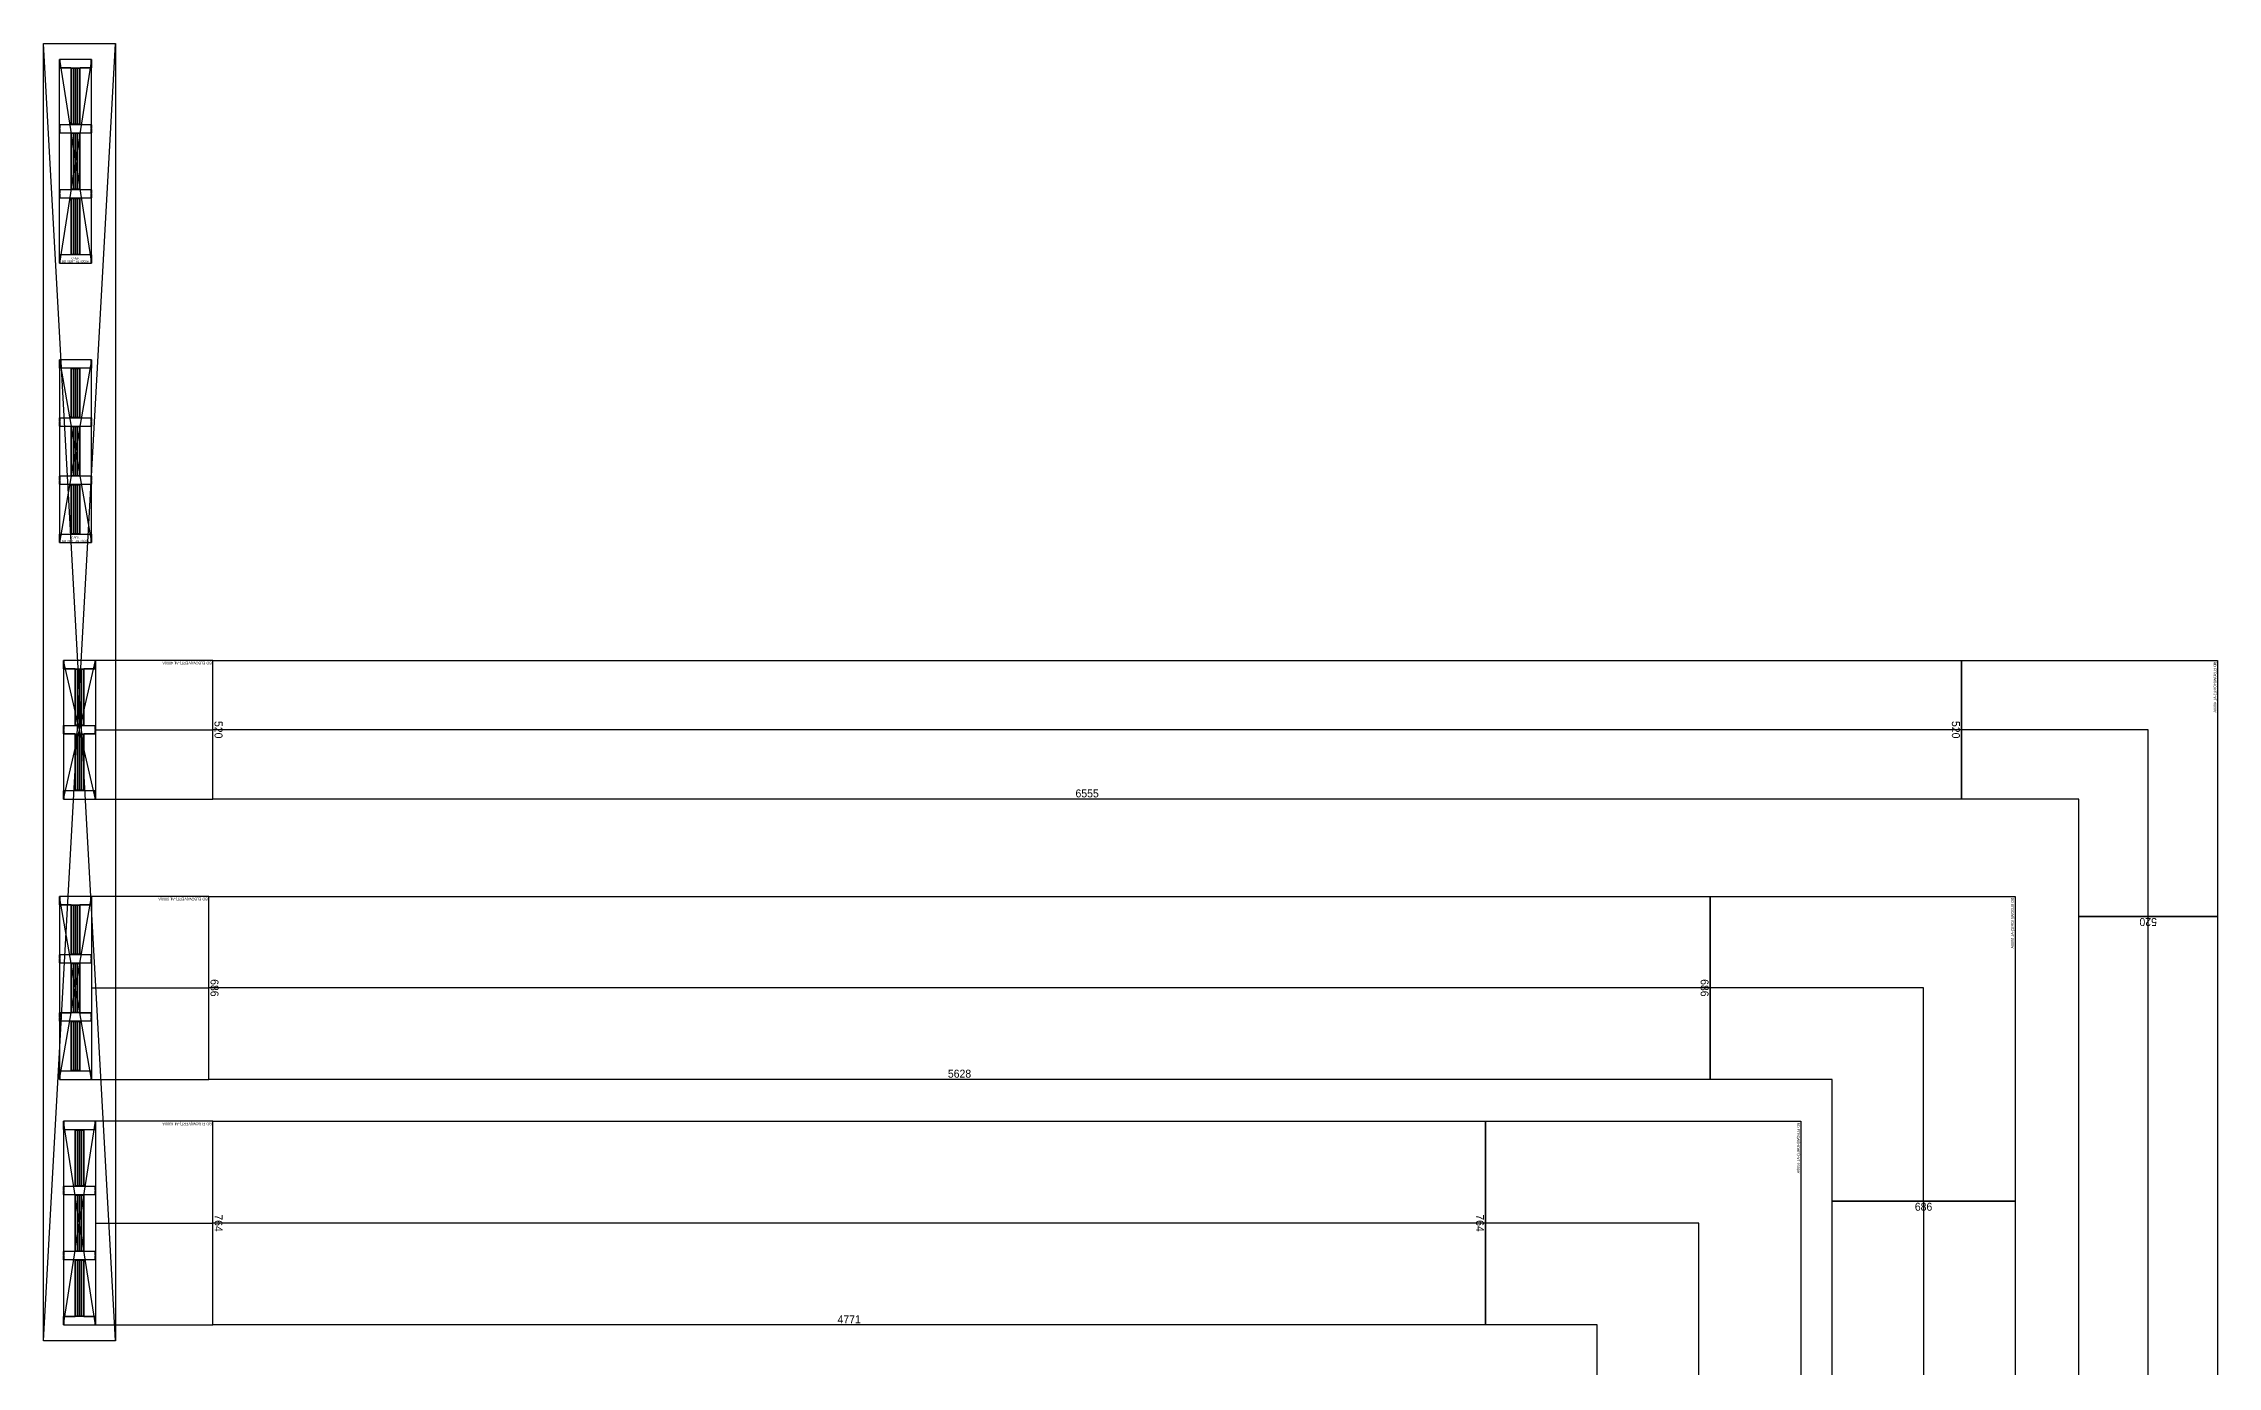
# Model space of a CAD drawing. Header units: millimetres. Extents: x 84228 to 374549, y -351975 to 847575.
# Drawn here: x 93104 to 101254, y 486030 to 490992 of the extents above; entities that cross this region are included whole.
import ezdxf
from ezdxf.enums import TextEntityAlignment as Align

# ---------------------------------------------------------------- set-up
doc = ezdxf.new("R2010")
doc.units = ezdxf.units.MM
doc.header["$LTSCALE"] = 150
doc.layers.get('Defpoints').update_dxf_attribs({"color": 150})
for name, color, linetype in [('-----00 SLAB OPEN-REV', 221, 'Continuous'), ('-----27 Bus Duct_LV_380-220V_IT BACK UP', 2, 'Continuous'), ('-----27 Bus Duct_LV_380-220V_LOAD BANK', 7, 'Continuous'), ('-----27 Bus Duct_LV_380-220V_UT', 41, 'Continuous'), ('-----27 Bus Duct_LV_380-220V_UT B', 71, 'Continuous')]:
    doc.layers.add(name, color=color, linetype=linetype)
doc.styles.add('ELEC', font='Dotum.ttf')
doc.styles.get("Standard").update_dxf_attribs({"font": 'Dotum.ttf'})
doc.dimstyles.new('전기통신참고용-치수', dxfattribs={"dimscale": 15, "dimtxt": 2, "dimasz": 0, "dimexe": 0, "dimexo": 0, "dimgap": 0.4, "dimtad": 4, "dimdec": 0, "dimzin": 0, "dimdsep": 46, "dimtxsty": 'Standard', "dimblk": 'NONE', "dimcen": 0, "dimse1": 1, "dimse2": 1, "dimsd1": 1, "dimsd2": 1, "dimclrd": 8, "dimclre": 8, "dimclrt": 8, "dimadec": 0, "dimazin": 0, "dimtfac": 1, "dimtdec": 0, "dimtix": 1, "dimtmove": 2, "dimatfit": 0, "dimldrblk": 'NONE', "dimfxl": 2, "dimtolj": 1, "dimtzin": 0, "dimarcsym": 0})

# ---------------------------------------------------------------- blocks, each defined once
blk = doc.blocks.new('*D344')
at = {"layer": 'Defpoints', "color": 0, "transparency": 16777216}
for p in [(0, 8428), (686, 8428), (686, 8428)]:
    blk.add_point(p, dxfattribs=at)
at = {"color": 0, "transparency": 16777216, "insert": (343, 8407), "char_height": 30, "attachment_point": 5}
blk.add_mtext('\\A1;{\\C0;686}', dxfattribs=at)
blk = doc.blocks.new('_None')
blk = doc.blocks.new('*D345')
at = {"layer": 'Defpoints', "color": 0, "transparency": 16777216}
for p in [(686, 8428), (686, 8428), (686, 2800)]:
    blk.add_point(p, dxfattribs=at)
at = {"color": 0, "transparency": 16777216, "insert": (665, 5614), "char_height": 30, "attachment_point": 5, "rotation": 90}
blk.add_mtext('\\A1;{\\C0;5628}', dxfattribs=at)
blk = doc.blocks.new('*D346')
at = {"layer": 'Defpoints', "color": 0, "transparency": 16777216}
for p in [(0, 2800), (686, 2800), (686, 2800)]:
    blk.add_point(p, dxfattribs=at)
at = {"color": 0, "transparency": 16777216, "insert": (343, 2821), "char_height": 30, "attachment_point": 5}
blk.add_mtext('\\A1;{\\C0;686}', dxfattribs=at)
blk = doc.blocks.new('*U69')
at = {"color": 1}
for p, q in [((340, 343), (220, -343)), ((220, 343), (340, -343))]:
    blk.add_line(p, q, dxfattribs=at)
at = {"color": 0}
blk.add_lwpolyline([(-220, -343), (220, -343), (220, 343), (-220, 343)], close=True, dxfattribs=at)
blk.add_lwpolyline([(220, -343), (340, -343), (340, 343), (220, 343)], dxfattribs=at)
at = {"color": 1}
for points in [[(220, 123, -0.4142136), (222, 125), (262.8, 125, 0.4142136), (263.8, 126), (263.8, 310, 0.4142136), (262.8, 311), (222, 311, -0.4142136), (220, 313), (220, 343, -0.4142136), (221, 342), (221, 313, 0.4142136), (222, 312), (338, 312, 0.4142136), (339, 313), (339, 342, -0.4142136), (340, 343), (340, 313, -0.4142136), (338, 311), (297.2, 311, 0.4142136), (296.2, 310), (296.2, 126, 0.4142136), (297.2, 125), (338, 125, -0.4142136), (340, 123), (340, 111, -0.4142136), (339, 112), (339, 123, 0.4142136), (338, 124), (222, 124, 0.4142136), (221, 123), (221, 112, -0.4142136), (220, 111), (220, 111), (220, 111), (220, 111)], [(264.8, 126), (264.8, 310, -0.4142136), (265.8, 311), (294.2, 311, -0.4142136), (295.2, 310), (295.2, 126, -0.4142136), (294.2, 125), (265.8, 125, -0.4142136)], [(265.8, 127), (265.8, 309, -0.4142136), (266.8, 310), (271.15, 310, -0.4142136), (272.15, 309), (272.15, 127, -0.4142136), (271.15, 126), (266.8, 126, -0.4142136)], [(273.15, 127), (273.15, 309, -0.4142136), (274.15, 310), (278.5, 310, -0.4142136), (279.5, 309), (279.5, 127, -0.4142136), (278.5, 126), (274.15, 126, -0.4142136)], [(280.5, 127), (280.5, 309, -0.4142136), (281.5, 310), (285.85, 310, -0.4142136), (286.85, 309), (286.85, 127, -0.4142136), (285.85, 126), (281.5, 126, -0.4142136)], [(287.85, 127), (287.85, 309, -0.4142136), (288.85, 310), (293.2, 310, -0.4142136), (294.2, 309), (294.2, 127, -0.4142136), (293.2, 126), (288.85, 126, -0.4142136)], [(220, -95, -0.4142136), (222, -93), (262.8, -93, 0.4142136), (263.8, -92), (263.8, 92, 0.4142136), (262.8, 93), (222, 93, -0.4142136), (220, 95), (220, 109, -0.4142136), (221, 108), (221, 95, 0.4142136), (222, 94), (338, 94, 0.4142136), (339, 95), (339, 108, -0.4142136), (340, 109), (340, 95, -0.4142136), (338, 93), (297.2, 93, 0.4142136), (296.2, 92), (296.2, -92, 0.4142136), (297.2, -93), (338, -93, -0.4142136), (340, -95), (340, -108, -0.4142136), (339, -107), (339, -95, 0.4142136), (338, -94), (222, -94, 0.4142136), (221, -95), (221, -107, -0.4142136), (220, -108), (220, -108), (220, -108), (220, -108)], [(264.8, -92), (264.8, 92, -0.4142136), (265.8, 93), (294.2, 93, -0.4142136), (295.2, 92), (295.2, -92, -0.4142136), (294.2, -93), (265.8, -93, -0.4142136)], [(265.8, -91), (265.8, 91, -0.4142136), (266.8, 92), (271.15, 92, -0.4142136), (272.15, 91), (272.15, -91, -0.4142136), (271.15, -92), (266.8, -92, -0.4142136)], [(273.15, -91), (273.15, 91, -0.4142136), (274.15, 92), (278.5, 92, -0.4142136), (279.5, 91), (279.5, -91, -0.4142136), (278.5, -92), (274.15, -92, -0.4142136)], [(280.5, -91), (280.5, 91, -0.4142136), (281.5, 92), (285.85, 92, -0.4142136), (286.85, 91), (286.85, -91, -0.4142136), (285.85, -92), (281.5, -92, -0.4142136)], [(287.85, -91), (287.85, 91, -0.4142136), (288.85, 92), (293.2, 92, -0.4142136), (294.2, 91), (294.2, -91, -0.4142136), (293.2, -92), (288.85, -92, -0.4142136)], [(220, -313, -0.4142136), (222, -311), (262.8, -311, 0.4142136), (263.8, -310), (263.8, -126, 0.4142136), (262.8, -125), (222, -125, -0.4142136), (220, -123), (220, -110, -0.4142136), (221, -111), (221, -123, 0.4142136), (222, -124), (338, -124, 0.4142136), (339, -123), (339, -111, -0.4142136), (340, -110), (340, -123, -0.4142136), (338, -125), (297.2, -125, 0.4142136), (296.2, -126), (296.2, -310, 0.4142136), (297.2, -311), (338, -311, -0.4142136), (340, -313), (340, -343, -0.4142136), (339, -342), (339, -313, 0.4142136), (338, -312), (222, -312, 0.4142136), (221, -313), (221, -342, -0.4142136), (220, -343), (220, -343), (220, -343), (220, -343)], [(264.8, -310), (264.8, -126, -0.4142136), (265.8, -125), (294.2, -125, -0.4142136), (295.2, -126), (295.2, -310, -0.4142136), (294.2, -311), (265.8, -311, -0.4142136)], [(265.8, -309), (265.8, -127, -0.4142136), (266.8, -126), (271.15, -126, -0.4142136), (272.15, -127), (272.15, -309, -0.4142136), (271.15, -310), (266.8, -310, -0.4142136)], [(273.15, -309), (273.15, -127, -0.4142136), (274.15, -126), (278.5, -126, -0.4142136), (279.5, -127), (279.5, -309, -0.4142136), (278.5, -310), (274.15, -310, -0.4142136)], [(280.5, -309), (280.5, -127, -0.4142136), (281.5, -126), (285.85, -126, -0.4142136), (286.85, -127), (286.85, -309, -0.4142136), (285.85, -310), (281.5, -310, -0.4142136)], [(287.85, -309), (287.85, -127, -0.4142136), (288.85, -126), (293.2, -126, -0.4142136), (294.2, -127), (294.2, -309, -0.4142136), (293.2, -310), (288.85, -310, -0.4142136)]]:
    blk.add_lwpolyline(points, format="xyb", close=True, dxfattribs=at)
blk.add_lwpolyline([(220, 0), (-220, 0)], dxfattribs=at)
at = {"color": 0, "style": 'ELEC'}
blk.add_text('BD ELBOW(VERT)-AL 5000A', height=10, dxfattribs=at).set_placement((-215, -333), align=Align.MIDDLE_LEFT)
blk = doc.blocks.new('*U22')
at = {"color": 1}
for p, q in [((340, 260), (220, -260)), ((220, 260), (340, -260))]:
    blk.add_line(p, q, dxfattribs=at)
at = {"color": 0}
blk.add_lwpolyline([(-220, -260), (220, -260), (220, 260), (-220, 260)], close=True, dxfattribs=at)
blk.add_lwpolyline([(220, -260), (340, -260), (340, 260), (220, 260)], dxfattribs=at)
at = {"color": 1}
for points in [[(220, 14, -0.4142136), (222, 16), (262.8, 16, 0.4142136), (263.8, 17), (263.8, 227, 0.4142136), (262.8, 228), (222, 228, -0.4142136), (220, 230), (220, 260, -0.4142136), (221, 259), (221, 230, 0.4142136), (222, 229), (338, 229, 0.4142136), (339, 230), (339, 259, -0.4142136), (340, 260), (340, 230, -0.4142136), (338, 228), (297.2, 228, 0.4142136), (296.2, 227), (296.2, 17, 0.4142136), (297.2, 16), (338, 16, -0.4142136), (340, 14), (340, 2, -0.4142136), (339, 3), (339, 14, 0.4142136), (338, 15), (222, 15, 0.4142136), (221, 14), (221, 3, -0.4142136), (220, 2), (220, 2), (220, 2), (220, 2)], [(264.8, 17), (264.8, 227, -0.4142136), (265.8, 228), (294.2, 228, -0.4142136), (295.2, 227), (295.2, 17, -0.4142136), (294.2, 16), (265.8, 16, -0.4142136)], [(265.8, 18), (265.8, 226, -0.4142136), (266.8, 227), (271.15, 227, -0.4142136), (272.15, 226), (272.15, 18, -0.4142136), (271.15, 17), (266.8, 17, -0.4142136)], [(273.15, 18), (273.15, 226, -0.4142136), (274.15, 227), (278.5, 227, -0.4142136), (279.5, 226), (279.5, 18, -0.4142136), (278.5, 17), (274.15, 17, -0.4142136)], [(280.5, 18), (280.5, 226, -0.4142136), (281.5, 227), (285.85, 227, -0.4142136), (286.85, 226), (286.85, 18, -0.4142136), (285.85, 17), (281.5, 17, -0.4142136)], [(287.85, 18), (287.85, 226, -0.4142136), (288.85, 227), (293.2, 227, -0.4142136), (294.2, 226), (294.2, 18, -0.4142136), (293.2, 17), (288.85, 17, -0.4142136)], [(220, -230, -0.4142136), (222, -228), (262.8, -228, 0.4142136), (263.8, -227), (263.8, -17, 0.4142136), (262.8, -16), (222, -16, -0.4142136), (220, -14), (220, 0, -0.4142136), (221, -1), (221, -14, 0.4142136), (222, -15), (338, -15, 0.4142136), (339, -14), (339, -1, -0.4142136), (340, 0), (340, -14, -0.4142136), (338, -16), (297.2, -16, 0.4142136), (296.2, -17), (296.2, -227, 0.4142136), (297.2, -228), (338, -228, -0.4142136), (340, -230), (340, -260, -0.4142136), (339, -259), (339, -230, 0.4142136), (338, -229), (222, -229, 0.4142136), (221, -230), (221, -259, -0.4142136), (220, -260), (220, -260), (220, -260), (220, -260)], [(264.8, -227), (264.8, -17, -0.4142136), (265.8, -16), (294.2, -16, -0.4142136), (295.2, -17), (295.2, -227, -0.4142136), (294.2, -228), (265.8, -228, -0.4142136)], [(265.8, -226), (265.8, -18, -0.4142136), (266.8, -17), (271.15, -17, -0.4142136), (272.15, -18), (272.15, -226, -0.4142136), (271.15, -227), (266.8, -227, -0.4142136)], [(273.15, -226), (273.15, -18, -0.4142136), (274.15, -17), (278.5, -17, -0.4142136), (279.5, -18), (279.5, -226, -0.4142136), (278.5, -227), (274.15, -227, -0.4142136)], [(280.5, -226), (280.5, -18, -0.4142136), (281.5, -17), (285.85, -17, -0.4142136), (286.85, -18), (286.85, -226, -0.4142136), (285.85, -227), (281.5, -227, -0.4142136)], [(287.85, -226), (287.85, -18, -0.4142136), (288.85, -17), (293.2, -17, -0.4142136), (294.2, -18), (294.2, -226, -0.4142136), (293.2, -227), (288.85, -227, -0.4142136)]]:
    blk.add_lwpolyline(points, format="xyb", close=True, dxfattribs=at)
blk.add_lwpolyline([(220, 0), (-220, 0)], dxfattribs=at)
at = {"color": 0, "style": 'ELEC'}
blk.add_text('BD ELBOW(VERT)-AL 4000A', height=10, dxfattribs=at).set_placement((-215, -250), align=Align.MIDDLE_LEFT)
blk = doc.blocks.new('*D89')
at = {"layer": 'Defpoints', "color": 0, "transparency": 16777216}
for p in [(0, 9994.8), (520, 9994.8), (520, 9994.8)]:
    blk.add_point(p, dxfattribs=at)
at = {"color": 0, "transparency": 16777216, "insert": (260, 9973.8), "char_height": 30, "attachment_point": 5}
blk.add_mtext('\\A1;{\\C0;520}', dxfattribs=at)
blk = doc.blocks.new('*D90')
at = {"layer": 'Defpoints', "color": 0, "transparency": 16777216}
for p in [(520, 9994.8), (520, 9994.8), (520, 3439.8)]:
    blk.add_point(p, dxfattribs=at)
at = {"color": 0, "transparency": 16777216, "insert": (499, 6717.3), "char_height": 30, "attachment_point": 5, "rotation": 90}
blk.add_mtext('\\A1;{\\C0;6555}', dxfattribs=at)
blk = doc.blocks.new('*D91')
at = {"layer": 'Defpoints', "color": 0, "transparency": 16777216}
for p in [(0, 3439.8), (520, 3439.8), (520, 3439.8)]:
    blk.add_point(p, dxfattribs=at)
at = {"color": 0, "transparency": 16777216, "insert": (260, 3460.9), "char_height": 30, "attachment_point": 5}
blk.add_mtext('\\A1;{\\C0;520}', dxfattribs=at)
blk = doc.blocks.new('*D81')
at = {"layer": 'Defpoints', "color": 0, "transparency": 16777216}
for p in [(0, 8210.8), (764, 8210.8), (764, 8210.8)]:
    blk.add_point(p, dxfattribs=at)
at = {"color": 0, "transparency": 16777216, "insert": (382, 8189.8), "char_height": 30, "attachment_point": 5}
blk.add_mtext('\\A1;{\\C0;764}', dxfattribs=at)
blk = doc.blocks.new('*D82')
at = {"layer": 'Defpoints', "color": 0, "transparency": 16777216}
for p in [(764, 8210.8), (764, 8210.8), (764, 3439.8)]:
    blk.add_point(p, dxfattribs=at)
at = {"color": 0, "transparency": 16777216, "insert": (743, 5825.3), "char_height": 30, "attachment_point": 5, "rotation": 90}
blk.add_mtext('\\A1;{\\C0;4771}', dxfattribs=at)
blk = doc.blocks.new('*D83')
at = {"layer": 'Defpoints', "color": 0, "transparency": 16777216}
for p in [(0, 3439.8), (764, 3439.8), (764, 3439.8)]:
    blk.add_point(p, dxfattribs=at)
at = {"color": 0, "transparency": 16777216, "insert": (382, 3460.9), "char_height": 30, "attachment_point": 5}
blk.add_mtext('\\A1;{\\C0;764}', dxfattribs=at)
blk = doc.blocks.new('*U74')
at = {"color": 0}
blk.add_lwpolyline([(-343, -343), (800, -343), (800, 343), (343, 343), (343, 800), (-343, 800)], close=True, dxfattribs=at)
at = {"color": 1}
blk.add_lwpolyline([(800, 0), (0, 0), (0, 800)], dxfattribs=at)
at = {"color": 0, "style": 'ELEC'}
blk.add_text('BD ELBOW(HORIZ)-AL 5000A', height=10, dxfattribs=at).set_placement((-338, -333), align=Align.MIDDLE_LEFT)
blk = doc.blocks.new('*U24')
at = {"color": 0}
blk.add_lwpolyline([(-260, -260), (700, -260), (700, 260), (260, 260), (260, 700), (-260, 700)], close=True, dxfattribs=at)
at = {"color": 1}
blk.add_lwpolyline([(700, 0), (0, 0), (0, 700)], dxfattribs=at)
at = {"color": 0, "style": 'ELEC'}
blk.add_text('BD ELBOW(HORIZ)-AL 4000A', height=10, dxfattribs=at).set_placement((-255, -250), align=Align.MIDDLE_LEFT)
blk = doc.blocks.new('*D85')
at = {"layer": 'Defpoints', "color": 0, "transparency": 16777216}
for p in [(0, 4887.5), (520, 4887.5), (520, 4887.5)]:
    blk.add_point(p, dxfattribs=at)
at = {"color": 0, "transparency": 16777216, "insert": (260, 4866.5), "char_height": 30, "attachment_point": 5}
blk.add_mtext('\\A1;{\\C0;520}', dxfattribs=at)
blk = doc.blocks.new('*D86')
at = {"layer": 'Defpoints', "color": 0, "transparency": 16777216}
for p in [(520, 4887.5), (520, 4887.5), (520, 1314.3)]:
    blk.add_point(p, dxfattribs=at)
at = {"color": 0, "transparency": 16777216, "insert": (499, 3100.9), "char_height": 30, "attachment_point": 5, "rotation": 90}
blk.add_mtext('\\A1;{\\C0;3573}', dxfattribs=at)
blk = doc.blocks.new('*D87')
at = {"layer": 'Defpoints', "color": 0, "transparency": 16777216}
for p in [(0, 1314.3), (520, 1314.3), (520, 1314.3)]:
    blk.add_point(p, dxfattribs=at)
at = {"color": 0, "transparency": 16777216, "insert": (260, 1335.3), "char_height": 30, "attachment_point": 5}
blk.add_mtext('\\A1;{\\C0;520}', dxfattribs=at)
blk = doc.blocks.new('*D348')
at = {"layer": 'Defpoints', "color": 0, "transparency": 16777216}
for p in [(0, 3512), (686, 3512), (686, 3512)]:
    blk.add_point(p, dxfattribs=at)
at = {"color": 0, "transparency": 16777216, "insert": (343, 3491), "char_height": 30, "attachment_point": 5}
blk.add_mtext('\\A1;{\\C0;686}', dxfattribs=at)
blk = doc.blocks.new('*D349')
at = {"layer": 'Defpoints', "color": 0, "transparency": 16777216}
for p in [(686, 3512), (686, 3512), (686, 265)]:
    blk.add_point(p, dxfattribs=at)
at = {"color": 0, "transparency": 16777216, "insert": (665, 1888.5), "char_height": 30, "attachment_point": 5, "rotation": 90}
blk.add_mtext('\\A1;{\\C0;3247}', dxfattribs=at)
blk = doc.blocks.new('*D350')
at = {"layer": 'Defpoints', "color": 0, "transparency": 16777216}
for p in [(0, 265), (686, 265), (686, 265)]:
    blk.add_point(p, dxfattribs=at)
at = {"color": 0, "transparency": 16777216, "insert": (343, 286), "char_height": 30, "attachment_point": 5}
blk.add_mtext('\\A1;{\\C0;686}', dxfattribs=at)
blk = doc.blocks.new('*U15')
at = {"color": 0}
blk.add_lwpolyline([(-382, -382), (800, -382), (800, 382), (382, 382), (382, 800), (-382, 800)], close=True, dxfattribs=at)
at = {"color": 1}
blk.add_lwpolyline([(800, 0), (0, 0), (0, 800)], dxfattribs=at)
at = {"color": 0, "style": 'ELEC'}
blk.add_text('BD ELBOW(HORIZ)-AL 6300A', height=10, dxfattribs=at).set_placement((-377, -372), align=Align.MIDDLE_LEFT)
blk = doc.blocks.new('*U105')
at = {"color": 0}
for p, q in [((60, 382), (-60, -382)), ((-60, 382), (60, -382))]:
    blk.add_line(p, q, dxfattribs=at)
for points in [[(-60, -382), (60, -382), (60, 382), (-60, 382)], [(-60, -382), (-60, 382)]]:
    blk.add_lwpolyline(points, dxfattribs=at)
for points in [[(-60, 136, -0.4142136), (-58, 138), (-17.2, 138, 0.4142136), (-16.2, 139), (-16.2, 349, 0.4142136), (-17.2, 350), (-58, 350, -0.4142136), (-60, 352), (-60, 382, -0.4142136), (-59, 381), (-59, 352, 0.4142136), (-58, 351), (58, 351, 0.4142136), (59, 352), (59, 381, -0.4142136), (60, 382), (60, 352, -0.4142136), (58, 350), (17.2, 350, 0.4142136), (16.2, 349), (16.2, 139, 0.4142136), (17.2, 138), (58, 138, -0.4142136), (60, 136), (60, 124, -0.4142136), (59, 125), (59, 136, 0.4142136), (58, 137), (-58, 137, 0.4142136), (-59, 136), (-59, 125, -0.4142136), (-60, 124), (-60, 124), (-60, 124), (-60, 124)], [(-15.2, 139), (-15.2, 349, -0.4142136), (-14.2, 350), (14.2, 350, -0.4142136), (15.2, 349), (15.2, 139, -0.4142136), (14.2, 138), (-14.2, 138, -0.4142136)], [(-14.2, 140), (-14.2, 348, -0.4142136), (-13.2, 349), (-8.85, 349, -0.4142136), (-7.85, 348), (-7.85, 140, -0.4142136), (-8.85, 139), (-13.2, 139, -0.4142136)], [(-6.85, 140), (-6.85, 348, -0.4142136), (-5.85, 349), (-1.5, 349, -0.4142136), (-0.5, 348), (-0.5, 140, -0.4142136), (-1.5, 139), (-5.85, 139, -0.4142136)], [(0.5, 140), (0.5, 348, -0.4142136), (1.5, 349), (5.85, 349, -0.4142136), (6.85, 348), (6.85, 140, -0.4142136), (5.85, 139), (1.5, 139, -0.4142136)], [(7.85, 140), (7.85, 348, -0.4142136), (8.85, 349), (13.2, 349, -0.4142136), (14.2, 348), (14.2, 140, -0.4142136), (13.2, 139), (8.85, 139, -0.4142136)], [(-60, -108, -0.4142136), (-58, -106), (-17.2, -106, 0.4142136), (-16.2, -105), (-16.2, 105, 0.4142136), (-17.2, 106), (-58, 106, -0.4142136), (-60, 108), (-60, 122, -0.4142136), (-59, 121), (-59, 108, 0.4142136), (-58, 107), (58, 107, 0.4142136), (59, 108), (59, 121, -0.4142136), (60, 122), (60, 108, -0.4142136), (58, 106), (17.2, 106, 0.4142136), (16.2, 105), (16.2, -105, 0.4142136), (17.2, -106), (58, -106, -0.4142136), (60, -108), (60, -121, -0.4142136), (59, -120), (59, -108, 0.4142136), (58, -107), (-58, -107, 0.4142136), (-59, -108), (-59, -120, -0.4142136), (-60, -121), (-60, -121), (-60, -121), (-60, -121)], [(-15.2, -105), (-15.2, 105, -0.4142136), (-14.2, 106), (14.2, 106, -0.4142136), (15.2, 105), (15.2, -105, -0.4142136), (14.2, -106), (-14.2, -106, -0.4142136)], [(-14.2, -104), (-14.2, 104, -0.4142136), (-13.2, 105), (-8.85, 105, -0.4142136), (-7.85, 104), (-7.85, -104, -0.4142136), (-8.85, -105), (-13.2, -105, -0.4142136)], [(-6.85, -104), (-6.85, 104, -0.4142136), (-5.85, 105), (-1.5, 105, -0.4142136), (-0.5, 104), (-0.5, -104, -0.4142136), (-1.5, -105), (-5.85, -105, -0.4142136)], [(0.5, -104), (0.5, 104, -0.4142136), (1.5, 105), (5.85, 105, -0.4142136), (6.85, 104), (6.85, -104, -0.4142136), (5.85, -105), (1.5, -105, -0.4142136)], [(7.85, -104), (7.85, 104, -0.4142136), (8.85, 105), (13.2, 105, -0.4142136), (14.2, 104), (14.2, -104, -0.4142136), (13.2, -105), (8.85, -105, -0.4142136)], [(-60, -352, -0.4142136), (-58, -350), (-17.2, -350, 0.4142136), (-16.2, -349), (-16.2, -139, 0.4142136), (-17.2, -138), (-58, -138, -0.4142136), (-60, -136), (-60, -123, -0.4142136), (-59, -124), (-59, -136, 0.4142136), (-58, -137), (58, -137, 0.4142136), (59, -136), (59, -124, -0.4142136), (60, -123), (60, -136, -0.4142136), (58, -138), (17.2, -138, 0.4142136), (16.2, -139), (16.2, -349, 0.4142136), (17.2, -350), (58, -350, -0.4142136), (60, -352), (60, -382, -0.4142136), (59, -381), (59, -352, 0.4142136), (58, -351), (-58, -351, 0.4142136), (-59, -352), (-59, -381, -0.4142136), (-60, -382), (-60, -382), (-60, -382), (-60, -382)], [(-15.2, -349), (-15.2, -139, -0.4142136), (-14.2, -138), (14.2, -138, -0.4142136), (15.2, -139), (15.2, -349, -0.4142136), (14.2, -350), (-14.2, -350, -0.4142136)], [(-14.2, -348), (-14.2, -140, -0.4142136), (-13.2, -139), (-8.85, -139, -0.4142136), (-7.85, -140), (-7.85, -348, -0.4142136), (-8.85, -349), (-13.2, -349, -0.4142136)], [(-6.85, -348), (-6.85, -140, -0.4142136), (-5.85, -139), (-1.5, -139, -0.4142136), (-0.5, -140), (-0.5, -348, -0.4142136), (-1.5, -349), (-5.85, -349, -0.4142136)], [(0.5, -348), (0.5, -140, -0.4142136), (1.5, -139), (5.85, -139, -0.4142136), (6.85, -140), (6.85, -348, -0.4142136), (5.85, -349), (1.5, -349, -0.4142136)], [(7.85, -348), (7.85, -140, -0.4142136), (8.85, -139), (13.2, -139, -0.4142136), (14.2, -140), (14.2, -348, -0.4142136), (13.2, -349), (8.85, -349, -0.4142136)]]:
    blk.add_lwpolyline(points, format="xyb", close=True, dxfattribs=at)
at = {"color": 0, "style": 'ELEC'}
for s, p in [('BD VERT-AL 6300A', (0, -382)), ('OPEN', (0, -370))]:
    blk.add_text(s, height=8, dxfattribs=at).set_placement(p, align=Align.BOTTOM_CENTER)
blk = doc.blocks.new('*U115')
at = {"color": 0}
for p, q in [((60, 343), (-60, -343)), ((-60, 343), (60, -343))]:
    blk.add_line(p, q, dxfattribs=at)
blk.add_lwpolyline([(-60, 343), (-60, -343), (60, -343), (60, 343)], close=True, dxfattribs=at)
for points in [[(-60, 123, -0.4142136), (-58, 125), (-17.2, 125, 0.4142136), (-16.2, 126), (-16.2, 310, 0.4142136), (-17.2, 311), (-58, 311, -0.4142136), (-60, 313), (-60, 343, -0.4142136), (-59, 342), (-59, 313, 0.4142136), (-58, 312), (58, 312, 0.4142136), (59, 313), (59, 342, -0.4142136), (60, 343), (60, 313, -0.4142136), (58, 311), (17.2, 311, 0.4142136), (16.2, 310), (16.2, 126, 0.4142136), (17.2, 125), (58, 125, -0.4142136), (60, 123), (60, 111, -0.4142136), (59, 112), (59, 123, 0.4142136), (58, 124), (-58, 124, 0.4142136), (-59, 123), (-59, 112, -0.4142136), (-60, 111), (-60, 111), (-60, 111), (-60, 111)], [(-15.2, 126), (-15.2, 310, -0.4142136), (-14.2, 311), (14.2, 311, -0.4142136), (15.2, 310), (15.2, 126, -0.4142136), (14.2, 125), (-14.2, 125, -0.4142136)], [(-14.2, 127), (-14.2, 309, -0.4142136), (-13.2, 310), (-8.85, 310, -0.4142136), (-7.85, 309), (-7.85, 127, -0.4142136), (-8.85, 126), (-13.2, 126, -0.4142136)], [(-6.85, 127), (-6.85, 309, -0.4142136), (-5.85, 310), (-1.5, 310, -0.4142136), (-0.5, 309), (-0.5, 127, -0.4142136), (-1.5, 126), (-5.85, 126, -0.4142136)], [(0.5, 127), (0.5, 309, -0.4142136), (1.5, 310), (5.85, 310, -0.4142136), (6.85, 309), (6.85, 127, -0.4142136), (5.85, 126), (1.5, 126, -0.4142136)], [(7.85, 127), (7.85, 309, -0.4142136), (8.85, 310), (13.2, 310, -0.4142136), (14.2, 309), (14.2, 127, -0.4142136), (13.2, 126), (8.85, 126, -0.4142136)], [(-60, -95, -0.4142136), (-58, -93), (-17.2, -93, 0.4142136), (-16.2, -92), (-16.2, 92, 0.4142136), (-17.2, 93), (-58, 93, -0.4142136), (-60, 95), (-60, 109, -0.4142136), (-59, 108), (-59, 95, 0.4142136), (-58, 94), (58, 94, 0.4142136), (59, 95), (59, 108, -0.4142136), (60, 109), (60, 95, -0.4142136), (58, 93), (17.2, 93, 0.4142136), (16.2, 92), (16.2, -92, 0.4142136), (17.2, -93), (58, -93, -0.4142136), (60, -95), (60, -108, -0.4142136), (59, -107), (59, -95, 0.4142136), (58, -94), (-58, -94, 0.4142136), (-59, -95), (-59, -107, -0.4142136), (-60, -108), (-60, -108), (-60, -108), (-60, -108)], [(-15.2, -92), (-15.2, 92, -0.4142136), (-14.2, 93), (14.2, 93, -0.4142136), (15.2, 92), (15.2, -92, -0.4142136), (14.2, -93), (-14.2, -93, -0.4142136)], [(-14.2, -91), (-14.2, 91, -0.4142136), (-13.2, 92), (-8.85, 92, -0.4142136), (-7.85, 91), (-7.85, -91, -0.4142136), (-8.85, -92), (-13.2, -92, -0.4142136)], [(-6.85, -91), (-6.85, 91, -0.4142136), (-5.85, 92), (-1.5, 92, -0.4142136), (-0.5, 91), (-0.5, -91, -0.4142136), (-1.5, -92), (-5.85, -92, -0.4142136)], [(0.5, -91), (0.5, 91, -0.4142136), (1.5, 92), (5.85, 92, -0.4142136), (6.85, 91), (6.85, -91, -0.4142136), (5.85, -92), (1.5, -92, -0.4142136)], [(7.85, -91), (7.85, 91, -0.4142136), (8.85, 92), (13.2, 92, -0.4142136), (14.2, 91), (14.2, -91, -0.4142136), (13.2, -92), (8.85, -92, -0.4142136)], [(-60, -313, -0.4142136), (-58, -311), (-17.2, -311, 0.4142136), (-16.2, -310), (-16.2, -126, 0.4142136), (-17.2, -125), (-58, -125, -0.4142136), (-60, -123), (-60, -110, -0.4142136), (-59, -111), (-59, -123, 0.4142136), (-58, -124), (58, -124, 0.4142136), (59, -123), (59, -111, -0.4142136), (60, -110), (60, -123, -0.4142136), (58, -125), (17.2, -125, 0.4142136), (16.2, -126), (16.2, -310, 0.4142136), (17.2, -311), (58, -311, -0.4142136), (60, -313), (60, -343, -0.4142136), (59, -342), (59, -313, 0.4142136), (58, -312), (-58, -312, 0.4142136), (-59, -313), (-59, -342, -0.4142136), (-60, -343), (-60, -343), (-60, -343), (-60, -343)], [(-15.2, -310), (-15.2, -126, -0.4142136), (-14.2, -125), (14.2, -125, -0.4142136), (15.2, -126), (15.2, -310, -0.4142136), (14.2, -311), (-14.2, -311, -0.4142136)], [(-14.2, -309), (-14.2, -127, -0.4142136), (-13.2, -126), (-8.85, -126, -0.4142136), (-7.85, -127), (-7.85, -309, -0.4142136), (-8.85, -310), (-13.2, -310, -0.4142136)], [(-6.85, -309), (-6.85, -127, -0.4142136), (-5.85, -126), (-1.5, -126, -0.4142136), (-0.5, -127), (-0.5, -309, -0.4142136), (-1.5, -310), (-5.85, -310, -0.4142136)], [(0.5, -309), (0.5, -127, -0.4142136), (1.5, -126), (5.85, -126, -0.4142136), (6.85, -127), (6.85, -309, -0.4142136), (5.85, -310), (1.5, -310, -0.4142136)], [(7.85, -309), (7.85, -127, -0.4142136), (8.85, -126), (13.2, -126, -0.4142136), (14.2, -127), (14.2, -309, -0.4142136), (13.2, -310), (8.85, -310, -0.4142136)]]:
    blk.add_lwpolyline(points, format="xyb", close=True, dxfattribs=at)
at = {"color": 0, "style": 'ELEC'}
for s, p in [('OPEN', (0, -331)), ('BD VERT-AL 5000A', (0, -343))]:
    blk.add_text(s, height=8, dxfattribs=at).set_placement(p, align=Align.BOTTOM_CENTER)
blk = doc.blocks.new('*U7')
at = {"color": 1}
for p, q in [((340, 382), (220, -382)), ((220, 382), (340, -382))]:
    blk.add_line(p, q, dxfattribs=at)
at = {"color": 0}
blk.add_lwpolyline([(-220, -382), (220, -382), (220, 382), (-220, 382)], close=True, dxfattribs=at)
blk.add_lwpolyline([(220, -382), (340, -382), (340, 382), (220, 382)], dxfattribs=at)
at = {"color": 1}
for points in [[(220, 136, -0.4142136), (222, 138), (262.8, 138, 0.4142136), (263.8, 139), (263.8, 349, 0.4142136), (262.8, 350), (222, 350, -0.4142136), (220, 352), (220, 382, -0.4142136), (221, 381), (221, 352, 0.4142136), (222, 351), (338, 351, 0.4142136), (339, 352), (339, 381, -0.4142136), (340, 382), (340, 352, -0.4142136), (338, 350), (297.2, 350, 0.4142136), (296.2, 349), (296.2, 139, 0.4142136), (297.2, 138), (338, 138, -0.4142136), (340, 136), (340, 124, -0.4142136), (339, 125), (339, 136, 0.4142136), (338, 137), (222, 137, 0.4142136), (221, 136), (221, 125, -0.4142136), (220, 124), (220, 124), (220, 124), (220, 124)], [(264.8, 139), (264.8, 349, -0.4142136), (265.8, 350), (294.2, 350, -0.4142136), (295.2, 349), (295.2, 139, -0.4142136), (294.2, 138), (265.8, 138, -0.4142136)], [(265.8, 140), (265.8, 348, -0.4142136), (266.8, 349), (271.15, 349, -0.4142136), (272.15, 348), (272.15, 140, -0.4142136), (271.15, 139), (266.8, 139, -0.4142136)], [(273.15, 140), (273.15, 348, -0.4142136), (274.15, 349), (278.5, 349, -0.4142136), (279.5, 348), (279.5, 140, -0.4142136), (278.5, 139), (274.15, 139, -0.4142136)], [(280.5, 140), (280.5, 348, -0.4142136), (281.5, 349), (285.85, 349, -0.4142136), (286.85, 348), (286.85, 140, -0.4142136), (285.85, 139), (281.5, 139, -0.4142136)], [(287.85, 140), (287.85, 348, -0.4142136), (288.85, 349), (293.2, 349, -0.4142136), (294.2, 348), (294.2, 140, -0.4142136), (293.2, 139), (288.85, 139, -0.4142136)], [(220, -108, -0.4142136), (222, -106), (262.8, -106, 0.4142136), (263.8, -105), (263.8, 105, 0.4142136), (262.8, 106), (222, 106, -0.4142136), (220, 108), (220, 122, -0.4142136), (221, 121), (221, 108, 0.4142136), (222, 107), (338, 107, 0.4142136), (339, 108), (339, 121, -0.4142136), (340, 122), (340, 108, -0.4142136), (338, 106), (297.2, 106, 0.4142136), (296.2, 105), (296.2, -105, 0.4142136), (297.2, -106), (338, -106, -0.4142136), (340, -108), (340, -121, -0.4142136), (339, -120), (339, -108, 0.4142136), (338, -107), (222, -107, 0.4142136), (221, -108), (221, -120, -0.4142136), (220, -121), (220, -121), (220, -121), (220, -121)], [(264.8, -105), (264.8, 105, -0.4142136), (265.8, 106), (294.2, 106, -0.4142136), (295.2, 105), (295.2, -105, -0.4142136), (294.2, -106), (265.8, -106, -0.4142136)], [(265.8, -104), (265.8, 104, -0.4142136), (266.8, 105), (271.15, 105, -0.4142136), (272.15, 104), (272.15, -104, -0.4142136), (271.15, -105), (266.8, -105, -0.4142136)], [(273.15, -104), (273.15, 104, -0.4142136), (274.15, 105), (278.5, 105, -0.4142136), (279.5, 104), (279.5, -104, -0.4142136), (278.5, -105), (274.15, -105, -0.4142136)], [(280.5, -104), (280.5, 104, -0.4142136), (281.5, 105), (285.85, 105, -0.4142136), (286.85, 104), (286.85, -104, -0.4142136), (285.85, -105), (281.5, -105, -0.4142136)], [(287.85, -104), (287.85, 104, -0.4142136), (288.85, 105), (293.2, 105, -0.4142136), (294.2, 104), (294.2, -104, -0.4142136), (293.2, -105), (288.85, -105, -0.4142136)], [(220, -352, -0.4142136), (222, -350), (262.8, -350, 0.4142136), (263.8, -349), (263.8, -139, 0.4142136), (262.8, -138), (222, -138, -0.4142136), (220, -136), (220, -123, -0.4142136), (221, -124), (221, -136, 0.4142136), (222, -137), (338, -137, 0.4142136), (339, -136), (339, -124, -0.4142136), (340, -123), (340, -136, -0.4142136), (338, -138), (297.2, -138, 0.4142136), (296.2, -139), (296.2, -349, 0.4142136), (297.2, -350), (338, -350, -0.4142136), (340, -352), (340, -382, -0.4142136), (339, -381), (339, -352, 0.4142136), (338, -351), (222, -351, 0.4142136), (221, -352), (221, -381, -0.4142136), (220, -382), (220, -382), (220, -382), (220, -382)], [(264.8, -349), (264.8, -139, -0.4142136), (265.8, -138), (294.2, -138, -0.4142136), (295.2, -139), (295.2, -349, -0.4142136), (294.2, -350), (265.8, -350, -0.4142136)], [(265.8, -348), (265.8, -140, -0.4142136), (266.8, -139), (271.15, -139, -0.4142136), (272.15, -140), (272.15, -348, -0.4142136), (271.15, -349), (266.8, -349, -0.4142136)], [(273.15, -348), (273.15, -140, -0.4142136), (274.15, -139), (278.5, -139, -0.4142136), (279.5, -140), (279.5, -348, -0.4142136), (278.5, -349), (274.15, -349, -0.4142136)], [(280.5, -348), (280.5, -140, -0.4142136), (281.5, -139), (285.85, -139, -0.4142136), (286.85, -140), (286.85, -348, -0.4142136), (285.85, -349), (281.5, -349, -0.4142136)], [(287.85, -348), (287.85, -140, -0.4142136), (288.85, -139), (293.2, -139, -0.4142136), (294.2, -140), (294.2, -348, -0.4142136), (293.2, -349), (288.85, -349, -0.4142136)]]:
    blk.add_lwpolyline(points, format="xyb", close=True, dxfattribs=at)
blk.add_lwpolyline([(220, 0), (-220, 0)], dxfattribs=at)
at = {"color": 0, "style": 'ELEC'}
blk.add_text('BD ELBOW(VERT)-AL 6300A', height=10, dxfattribs=at).set_placement((-215, -372), align=Align.MIDDLE_LEFT)
blk = doc.blocks.new('*U343')
at = {"color": 1}
blk.add_line((343, 8428), (343, 2800), dxfattribs=at)
at = {"color": 0}
blk.add_lwpolyline([(686, 2800), (0, 2800), (0, 8428), (686, 8428)], close=True, dxfattribs=at)
for base, p1, p2, override, picture, middle in [((686, 8428), (0, 8428), (686, 8428), {"dimtxsty": 'Standard', "dimclrd": 0, "dimclre": 0, "dimclrt": 0}, '*D344', (343, 8407)), ((686, 2800), (0, 2800), (686, 2800), {"dimtad": 1, "dimtxsty": 'Standard', "dimclrd": 0, "dimclre": 0, "dimclrt": 0}, '*D346', (343, 2821))]:
    dim = blk.add_linear_dim(base=base, p1=p1, p2=p2, text='{\\C0;<>}', dimstyle='전기통신참고용-치수', override=override, dxfattribs=at)
    dim.commit()
    dim.dimension.update_dxf_attribs({"geometry": picture, "text_midpoint": middle})
dim = blk.add_linear_dim(base=(686, 8428), p1=(686, 2800), p2=(686, 8428), angle=90, text='{\\C0;<>}', dimstyle='전기통신참고용-치수', override={"dimtad": 1, "dimtxsty": 'Standard', "dimclrd": 0, "dimclre": 0, "dimclrt": 0}, dxfattribs=at)
dim.commit()
dim.dimension.update_dxf_attribs({"geometry": '*D345', "text_midpoint": (665, 5614)})
blk = doc.blocks.new('*U88')
at = {"color": 1}
blk.add_line((260, 9994.8), (260, 3439.8), dxfattribs=at)
at = {"color": 0}
blk.add_lwpolyline([(520, 3439.8), (0, 3439.8), (0, 9994.8), (520, 9994.8)], close=True, dxfattribs=at)
for base, p1, p2, override, picture, middle in [((520, 9994.8), (0, 9994.8), (520, 9994.8), {"dimtxsty": 'Standard', "dimclrd": 0, "dimclre": 0, "dimclrt": 0}, '*D89', (260, 9973.8)), ((520, 3439.8), (0, 3439.8), (520, 3439.8), {"dimtad": 1, "dimtxsty": 'Standard', "dimclrd": 0, "dimclre": 0, "dimclrt": 0}, '*D91', (260, 3460.9))]:
    dim = blk.add_linear_dim(base=base, p1=p1, p2=p2, text='{\\C0;<>}', dimstyle='전기통신참고용-치수', override=override, dxfattribs=at)
    dim.commit()
    dim.dimension.update_dxf_attribs({"geometry": picture, "text_midpoint": middle})
dim = blk.add_linear_dim(base=(520, 9994.8), p1=(520, 3439.8), p2=(520, 9994.8), angle=90, text='{\\C0;<>}', dimstyle='전기통신참고용-치수', override={"dimtad": 1, "dimtxsty": 'Standard', "dimclrd": 0, "dimclre": 0, "dimclrt": 0}, dxfattribs=at)
dim.commit()
dim.dimension.update_dxf_attribs({"geometry": '*D90', "text_midpoint": (499, 6717.3)})
blk = doc.blocks.new('*U80')
at = {"color": 1}
blk.add_line((382, 8210.8), (382, 3439.8), dxfattribs=at)
at = {"color": 0}
blk.add_lwpolyline([(764, 3439.8), (0, 3439.8), (0, 8210.8), (764, 8210.8)], close=True, dxfattribs=at)
for base, p1, p2, override, picture, middle in [((764, 8210.8), (0, 8210.8), (764, 8210.8), {"dimtxsty": 'Standard', "dimclrd": 0, "dimclre": 0, "dimclrt": 0}, '*D81', (382, 8189.8)), ((764, 3439.8), (0, 3439.8), (764, 3439.8), {"dimtad": 1, "dimtxsty": 'Standard', "dimclrd": 0, "dimclre": 0, "dimclrt": 0}, '*D83', (382, 3460.9))]:
    dim = blk.add_linear_dim(base=base, p1=p1, p2=p2, text='{\\C0;<>}', dimstyle='전기통신참고용-치수', override=override, dxfattribs=at)
    dim.commit()
    dim.dimension.update_dxf_attribs({"geometry": picture, "text_midpoint": middle})
dim = blk.add_linear_dim(base=(764, 8210.8), p1=(764, 3439.8), p2=(764, 8210.8), angle=90, text='{\\C0;<>}', dimstyle='전기통신참고용-치수', override={"dimtad": 1, "dimtxsty": 'Standard', "dimclrd": 0, "dimclre": 0, "dimclrt": 0}, dxfattribs=at)
dim.commit()
dim.dimension.update_dxf_attribs({"geometry": '*D82', "text_midpoint": (743, 5825.3)})
blk = doc.blocks.new('*U84')
at = {"color": 1}
blk.add_line((260, 4887.5), (260, 1314.3), dxfattribs=at)
at = {"color": 0}
blk.add_lwpolyline([(520, 1314.3), (0, 1314.3), (0, 4887.5), (520, 4887.5)], close=True, dxfattribs=at)
for base, p1, p2, override, picture, middle in [((520, 4887.5), (0, 4887.5), (520, 4887.5), {"dimtxsty": 'Standard', "dimclrd": 0, "dimclre": 0, "dimclrt": 0}, '*D85', (260, 4866.5)), ((520, 1314.3), (0, 1314.3), (520, 1314.3), {"dimtad": 1, "dimtxsty": 'Standard', "dimclrd": 0, "dimclre": 0, "dimclrt": 0}, '*D87', (260, 1335.3))]:
    dim = blk.add_linear_dim(base=base, p1=p1, p2=p2, text='{\\C0;<>}', dimstyle='전기통신참고용-치수', override=override, dxfattribs=at)
    dim.commit()
    dim.dimension.update_dxf_attribs({"geometry": picture, "text_midpoint": middle})
dim = blk.add_linear_dim(base=(520, 4887.5), p1=(520, 1314.3), p2=(520, 4887.5), angle=90, text='{\\C0;<>}', dimstyle='전기통신참고용-치수', override={"dimtad": 1, "dimtxsty": 'Standard', "dimclrd": 0, "dimclre": 0, "dimclrt": 0}, dxfattribs=at)
dim.commit()
dim.dimension.update_dxf_attribs({"geometry": '*D86', "text_midpoint": (499, 3100.9)})
blk = doc.blocks.new('*U347')
at = {"color": 1}
blk.add_line((343, 3512), (343, 265), dxfattribs=at)
at = {"color": 0}
blk.add_lwpolyline([(686, 265), (0, 265), (0, 3512), (686, 3512)], close=True, dxfattribs=at)
for base, p1, p2, override, picture, middle in [((686, 3512), (0, 3512), (686, 3512), {"dimtxsty": 'Standard', "dimclrd": 0, "dimclre": 0, "dimclrt": 0}, '*D348', (343, 3491)), ((686, 265), (0, 265), (686, 265), {"dimtad": 1, "dimtxsty": 'Standard', "dimclrd": 0, "dimclre": 0, "dimclrt": 0}, '*D350', (343, 286))]:
    dim = blk.add_linear_dim(base=base, p1=p1, p2=p2, text='{\\C0;<>}', dimstyle='전기통신참고용-치수', override=override, dxfattribs=at)
    dim.commit()
    dim.dimension.update_dxf_attribs({"geometry": picture, "text_midpoint": middle})
dim = blk.add_linear_dim(base=(686, 3512), p1=(686, 265), p2=(686, 3512), angle=90, text='{\\C0;<>}', dimstyle='전기통신참고용-치수', override={"dimtad": 1, "dimtxsty": 'Standard', "dimclrd": 0, "dimclre": 0, "dimclrt": 0}, dxfattribs=at)
dim.commit()
dim.dimension.update_dxf_attribs({"geometry": '*D349', "text_midpoint": (665, 1888.5)})

msp = doc.modelspace()

# ---------------------------------------------------------------- linework, layer by layer
at = {"layer": '-----00 SLAB OPEN-REV'}
for p, q in [((93373.6, 486126), (93103.6, 490992)), ((93103.6, 486126), (93373.6, 490992))]:
    msp.add_line(p, q, dxfattribs=at)
at = {"layer": '-----00 SLAB OPEN-REV', "elevation": 0}
msp.add_lwpolyline([(93103.6, 486126), (93103.6, 490992), (93373.6, 490992), (93373.6, 486126)], close=True, dxfattribs=at)

# ---------------------------------------------------------------- block references
at = {"layer": '-----27 Bus Duct_LV_380-220V_IT BACK UP'}
for name, p, rotation in [('*U22', (93518.6, 488418.2), 180), ('*U88', (90298.7, 488678.2), 270), ('*U69', (93503.6, 487450), 180), ('*U343', (90923.6, 487793), 270), ('*U84', (101253.6, 489032.5), 180)]:
    msp.add_blockref(name, p, dxfattribs=dict(at, rotation=rotation))
at = {"layer": '-----27 Bus Duct_LV_380-220V_IT BACK UP', "xscale": -1, "rotation": 90}
for name, p in [('*U24', (100993.6, 488418.2)), ('*U74', (100151.6, 487450))]:
    msp.add_blockref(name, p, dxfattribs=at)
at = {"layer": '-----27 Bus Duct_LV_380-220V_IT BACK UP'}
msp.add_blockref('*U347', (99808.6, 483138), dxfattribs=at)
at = {"layer": '-----27 Bus Duct_LV_380-220V_LOAD BANK'}
for name, p, rotation in [('*U7', (93518.6, 486568), 180), ('*U80', (90298.7, 486950), 270)]:
    msp.add_blockref(name, p, dxfattribs=dict(at, rotation=rotation))
at = {"layer": '-----27 Bus Duct_LV_380-220V_LOAD BANK', "xscale": -1, "rotation": 90}
msp.add_blockref('*U15', (99309.6, 486568), dxfattribs=at)
at = {"layer": '-----27 Bus Duct_LV_380-220V_UT'}
msp.add_blockref('*U105', (93223.6, 490550), dxfattribs=at)
at = {"layer": '-----27 Bus Duct_LV_380-220V_UT B'}
msp.add_blockref('*U115', (93223.6, 489463), dxfattribs=at)

doc.saveas('drawing.dxf')
